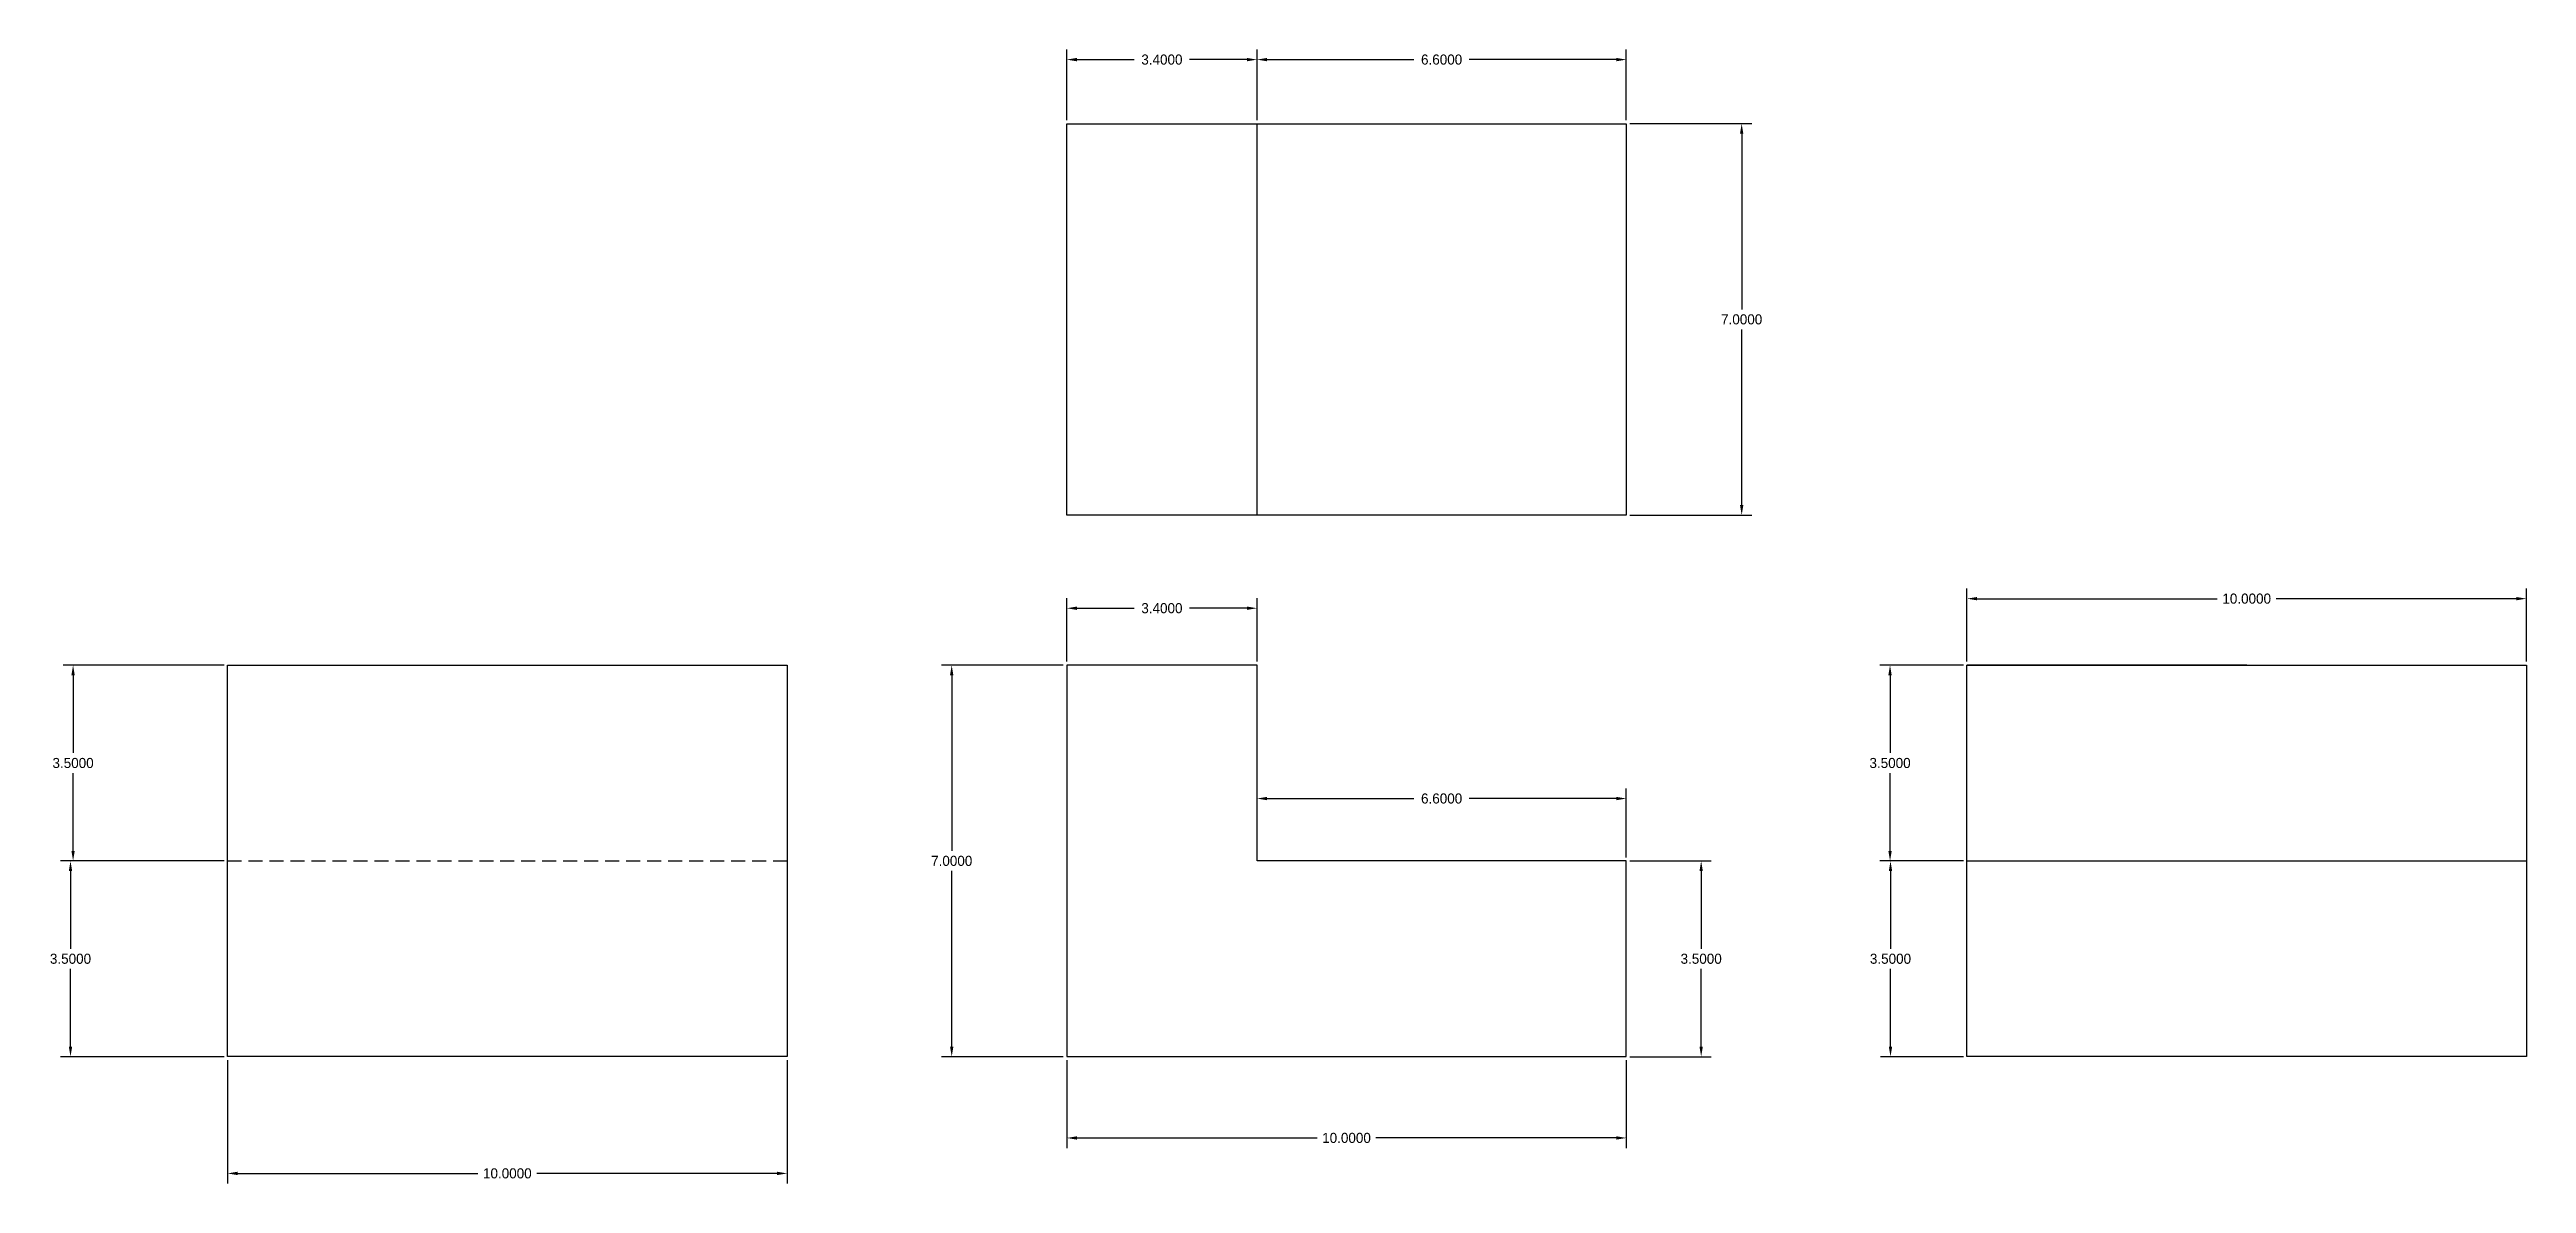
# Model space of a CAD drawing. Header units: inches. Extents: x 33 to 77.2, y 22.9 to 43.1.
import ezdxf

# ---------------------------------------------------------------- set-up
doc = ezdxf.new("R2010")
doc.units = ezdxf.units.IN
doc.header["$MEASUREMENT"] = 0
doc.linetypes.add('HIDDEN', pattern=[0.375, 0.25, -0.125])
doc.dimstyles.get("Standard").update_dxf_attribs({"dimtxt": 0.18, "dimasz": 0.18, "dimexe": 0.18, "dimexo": 0.0625, "dimgap": 0.09, "dimtad": 0, "dimtih": 1, "dimtoh": 1, "dimdec": 4, "dimzin": 0, "dimdsep": 46, "dimtxsty": 'Standard', "dimcen": 0.09, "dimadec": 0, "dimazin": 0, "dimtfac": 1, "dimtdec": 4, "dimtofl": 0, "dimtmove": 0, "dimatfit": 3, "dimfxl": 1, "dimtolj": 1, "dimtzin": 0, "dimarcsym": 0})

# ---------------------------------------------------------------- blocks, each defined once
blk = doc.blocks.new('*D1')
at = {"color": 0, "lineweight": -2}
for p, q in [((51.159, 25.062), (51.159, 23.491)), ((61.159, 25.062), (61.159, 23.491)), ((51.339, 23.671), (55.634, 23.671)), ((60.979, 23.671), (56.684, 23.671))]:
    blk.add_line(p, q, dxfattribs=at)
at = {"color": 0}
for points in [[(51.339, 23.701), (51.339, 23.641), (51.159, 23.671)], [(60.979, 23.701), (60.979, 23.641), (61.159, 23.671)]]:
    blk.add_solid(points, dxfattribs=at)
at = {"layer": 'Defpoints', "color": 0}
for p in [(51.159, 25.124), (61.159, 25.124), (61.159, 23.671)]:
    blk.add_point(p, dxfattribs=at)
at = {"color": 0, "insert": (56.159, 23.671), "char_height": 0.18, "attachment_point": 5}
blk.add_mtext('\\A1;10.0000', dxfattribs=at)
blk = doc.blocks.new('*D2')
at = {"color": 0, "lineweight": -2}
for p, q in [((51.096, 32.124), (48.922, 32.124)), ((49.102, 31.944), (49.102, 28.804)), ((49.102, 25.304), (49.102, 28.444)), ((51.096, 25.124), (48.922, 25.124))]:
    blk.add_line(p, q, dxfattribs=at)
at = {"color": 0}
for points in [[(49.072, 31.944), (49.132, 31.944), (49.102, 32.124)], [(49.072, 25.304), (49.132, 25.304), (49.102, 25.124)]]:
    blk.add_solid(points, dxfattribs=at)
at = {"layer": 'Defpoints', "color": 0}
for p in [(51.159, 32.124), (49.102, 25.124), (51.159, 25.124)]:
    blk.add_point(p, dxfattribs=at)
at = {"color": 0, "insert": (49.102, 28.624), "char_height": 0.18, "attachment_point": 5}
blk.add_mtext('\\A1;7.0000', dxfattribs=at)
blk = doc.blocks.new('*D3')
at = {"color": 0, "lineweight": -2}
for p, q in [((51.159, 32.187), (51.159, 33.322)), ((54.559, 32.187), (54.559, 33.322)), ((51.339, 33.142), (52.364, 33.142)), ((54.379, 33.142), (53.354, 33.142))]:
    blk.add_line(p, q, dxfattribs=at)
at = {"color": 0}
for points in [[(51.339, 33.172), (51.339, 33.112), (51.159, 33.142)], [(54.379, 33.172), (54.379, 33.112), (54.559, 33.142)]]:
    blk.add_solid(points, dxfattribs=at)
at = {"layer": 'Defpoints', "color": 0}
for p in [(54.559, 33.142), (51.159, 32.124), (54.559, 32.124)]:
    blk.add_point(p, dxfattribs=at)
at = {"color": 0, "insert": (52.859, 33.142), "char_height": 0.18, "attachment_point": 5}
blk.add_mtext('\\A1;3.4000', dxfattribs=at)
blk = doc.blocks.new('*D4')
at = {"color": 0, "lineweight": -2}
for p, q in [((54.559, 28.687), (54.559, 29.919)), ((54.739, 29.739), (57.364, 29.739)), ((60.979, 29.739), (58.354, 29.739)), ((61.159, 28.687), (61.159, 29.919))]:
    blk.add_line(p, q, dxfattribs=at)
at = {"color": 0}
for points in [[(54.739, 29.769), (54.739, 29.709), (54.559, 29.739)], [(60.979, 29.769), (60.979, 29.709), (61.159, 29.739)]]:
    blk.add_solid(points, dxfattribs=at)
at = {"layer": 'Defpoints', "color": 0}
for p in [(61.159, 29.739), (54.559, 28.624), (61.159, 28.624)]:
    blk.add_point(p, dxfattribs=at)
at = {"color": 0, "insert": (57.859, 29.739), "char_height": 0.18, "attachment_point": 5}
blk.add_mtext('\\A1;6.6000', dxfattribs=at)
blk = doc.blocks.new('*D5')
at = {"color": 0, "lineweight": -2}
for p, q in [((61.221, 28.624), (62.678, 28.624)), ((62.498, 28.444), (62.498, 27.054)), ((62.498, 25.304), (62.498, 26.694)), ((61.221, 25.124), (62.678, 25.124))]:
    blk.add_line(p, q, dxfattribs=at)
at = {"color": 0}
for points in [[(62.468, 28.444), (62.528, 28.444), (62.498, 28.624)], [(62.468, 25.304), (62.528, 25.304), (62.498, 25.124)]]:
    blk.add_solid(points, dxfattribs=at)
at = {"layer": 'Defpoints', "color": 0}
for p in [(61.159, 28.624), (61.159, 25.124), (62.498, 25.124)]:
    blk.add_point(p, dxfattribs=at)
at = {"color": 0, "insert": (62.498, 26.874), "char_height": 0.18, "attachment_point": 5}
blk.add_mtext('\\A1;3.5000', dxfattribs=at)
blk = doc.blocks.new('*D6')
at = {"color": 0, "lineweight": -2}
for p, q in [((67.249, 32.187), (67.249, 33.493)), ((67.429, 33.313), (71.724, 33.313)), ((77.069, 33.313), (72.774, 33.313)), ((77.249, 32.187), (77.249, 33.493))]:
    blk.add_line(p, q, dxfattribs=at)
at = {"color": 0}
for points in [[(67.429, 33.343), (67.429, 33.283), (67.249, 33.313)], [(77.069, 33.343), (77.069, 33.283), (77.249, 33.313)]]:
    blk.add_solid(points, dxfattribs=at)
at = {"layer": 'Defpoints', "color": 0}
for p in [(77.249, 33.313), (67.249, 32.124), (77.249, 32.124)]:
    blk.add_point(p, dxfattribs=at)
at = {"color": 0, "insert": (72.249, 33.313), "char_height": 0.18, "attachment_point": 5}
blk.add_mtext('\\A1;10.0000', dxfattribs=at)
blk = doc.blocks.new('*D7')
at = {"color": 0, "lineweight": -2}
for p, q in [((67.187, 32.124), (65.694, 32.124)), ((65.874, 31.944), (65.874, 30.554)), ((65.874, 28.804), (65.874, 30.194)), ((67.187, 28.624), (65.694, 28.624))]:
    blk.add_line(p, q, dxfattribs=at)
at = {"color": 0}
for points in [[(65.844, 31.944), (65.904, 31.944), (65.874, 32.124)], [(65.844, 28.804), (65.904, 28.804), (65.874, 28.624)]]:
    blk.add_solid(points, dxfattribs=at)
at = {"layer": 'Defpoints', "color": 0}
for p in [(67.249, 32.124), (65.874, 28.624), (67.249, 28.624)]:
    blk.add_point(p, dxfattribs=at)
at = {"color": 0, "insert": (65.874, 30.374), "char_height": 0.18, "attachment_point": 5}
blk.add_mtext('\\A1;3.5000', dxfattribs=at)
blk = doc.blocks.new('*D8')
at = {"color": 0, "lineweight": -2}
for p, q in [((67.187, 28.624), (65.702, 28.624)), ((65.882, 28.444), (65.882, 27.054)), ((65.882, 25.304), (65.882, 26.694)), ((67.187, 25.124), (65.702, 25.124))]:
    blk.add_line(p, q, dxfattribs=at)
at = {"color": 0}
for points in [[(65.852, 28.444), (65.912, 28.444), (65.882, 28.624)], [(65.852, 25.304), (65.912, 25.304), (65.882, 25.124)]]:
    blk.add_solid(points, dxfattribs=at)
at = {"layer": 'Defpoints', "color": 0}
for p in [(67.249, 28.624), (65.882, 25.124), (67.249, 25.124)]:
    blk.add_point(p, dxfattribs=at)
at = {"color": 0, "insert": (65.882, 26.874), "char_height": 0.18, "attachment_point": 5}
blk.add_mtext('\\A1;3.5000', dxfattribs=at)
blk = doc.blocks.new('*D9')
at = {"color": 0, "lineweight": -2}
for p, q in [((51.159, 41.868), (51.159, 43.131)), ((51.339, 42.951), (52.364, 42.951)), ((54.379, 42.951), (53.354, 42.951)), ((54.559, 41.868), (54.559, 43.131))]:
    blk.add_line(p, q, dxfattribs=at)
at = {"color": 0}
for points in [[(51.339, 42.981), (51.339, 42.921), (51.159, 42.951)], [(54.379, 42.981), (54.379, 42.921), (54.559, 42.951)]]:
    blk.add_solid(points, dxfattribs=at)
at = {"layer": 'Defpoints', "color": 0}
for p in [(54.559, 42.951), (51.159, 41.806), (54.559, 41.806)]:
    blk.add_point(p, dxfattribs=at)
at = {"color": 0, "insert": (52.859, 42.951), "char_height": 0.18, "attachment_point": 5}
blk.add_mtext('\\A1;3.4000', dxfattribs=at)
blk = doc.blocks.new('*D10')
at = {"color": 0, "lineweight": -2}
for p, q in [((54.559, 41.868), (54.559, 43.131)), ((54.739, 42.951), (57.364, 42.951)), ((60.979, 42.951), (58.354, 42.951)), ((61.159, 41.868), (61.159, 43.131))]:
    blk.add_line(p, q, dxfattribs=at)
at = {"color": 0}
for points in [[(54.739, 42.981), (54.739, 42.921), (54.559, 42.951)], [(60.979, 42.981), (60.979, 42.921), (61.159, 42.951)]]:
    blk.add_solid(points, dxfattribs=at)
at = {"layer": 'Defpoints', "color": 0}
for p in [(61.159, 42.951), (54.559, 41.806), (61.159, 41.806)]:
    blk.add_point(p, dxfattribs=at)
at = {"color": 0, "insert": (57.859, 42.951), "char_height": 0.18, "attachment_point": 5}
blk.add_mtext('\\A1;6.6000', dxfattribs=at)
blk = doc.blocks.new('*D11')
at = {"color": 0, "lineweight": -2}
for p, q in [((61.221, 41.806), (63.402, 41.806)), ((63.222, 41.626), (63.222, 38.486)), ((63.222, 34.986), (63.222, 38.126)), ((61.221, 34.806), (63.402, 34.806))]:
    blk.add_line(p, q, dxfattribs=at)
at = {"color": 0}
for points in [[(63.192, 41.626), (63.252, 41.626), (63.222, 41.806)], [(63.192, 34.986), (63.252, 34.986), (63.222, 34.806)]]:
    blk.add_solid(points, dxfattribs=at)
at = {"layer": 'Defpoints', "color": 0}
for p in [(61.159, 41.806), (61.159, 34.806), (63.222, 34.806)]:
    blk.add_point(p, dxfattribs=at)
at = {"color": 0, "insert": (63.222, 38.306), "char_height": 0.18, "attachment_point": 5}
blk.add_mtext('\\A1;7.0000', dxfattribs=at)
blk = doc.blocks.new('*D12')
at = {"color": 0, "lineweight": -2}
for p, q in [((36.096, 32.124), (33.217, 32.124)), ((33.397, 31.944), (33.397, 30.554)), ((33.397, 28.804), (33.397, 30.194)), ((36.096, 28.624), (33.217, 28.624))]:
    blk.add_line(p, q, dxfattribs=at)
at = {"color": 0}
for points in [[(33.367, 31.944), (33.427, 31.944), (33.397, 32.124)], [(33.367, 28.804), (33.427, 28.804), (33.397, 28.624)]]:
    blk.add_solid(points, dxfattribs=at)
at = {"layer": 'Defpoints', "color": 0}
for p in [(36.159, 32.124), (33.397, 28.624), (36.159, 28.624)]:
    blk.add_point(p, dxfattribs=at)
at = {"color": 0, "insert": (33.397, 30.374), "char_height": 0.18, "attachment_point": 5}
blk.add_mtext('\\A1;3.5000', dxfattribs=at)
blk = doc.blocks.new('*D13')
at = {"color": 0, "lineweight": -2}
for p, q in [((36.096, 28.624), (33.171, 28.624)), ((33.351, 28.444), (33.351, 27.054)), ((33.351, 25.304), (33.351, 26.694)), ((36.096, 25.124), (33.171, 25.124))]:
    blk.add_line(p, q, dxfattribs=at)
at = {"color": 0}
for points in [[(33.321, 28.444), (33.381, 28.444), (33.351, 28.624)], [(33.321, 25.304), (33.381, 25.304), (33.351, 25.124)]]:
    blk.add_solid(points, dxfattribs=at)
at = {"layer": 'Defpoints', "color": 0}
for p in [(36.159, 28.624), (33.351, 25.124), (36.159, 25.124)]:
    blk.add_point(p, dxfattribs=at)
at = {"color": 0, "insert": (33.351, 26.874), "char_height": 0.18, "attachment_point": 5}
blk.add_mtext('\\A1;3.5000', dxfattribs=at)
blk = doc.blocks.new('*D14')
at = {"color": 0, "lineweight": -2}
for p, q in [((36.159, 25.062), (36.159, 22.857)), ((46.159, 25.062), (46.159, 22.857)), ((36.339, 23.037), (40.634, 23.037)), ((45.979, 23.037), (41.684, 23.037))]:
    blk.add_line(p, q, dxfattribs=at)
at = {"color": 0}
for points in [[(36.339, 23.067), (36.339, 23.007), (36.159, 23.037)], [(45.979, 23.067), (45.979, 23.007), (46.159, 23.037)]]:
    blk.add_solid(points, dxfattribs=at)
at = {"layer": 'Defpoints', "color": 0}
for p in [(36.159, 25.124), (46.159, 25.124), (46.159, 23.037)]:
    blk.add_point(p, dxfattribs=at)
at = {"color": 0, "insert": (41.159, 23.037), "char_height": 0.18, "attachment_point": 5}
blk.add_mtext('\\A1;10.0000', dxfattribs=at)

msp = doc.modelspace()

# ---------------------------------------------------------------- linework, layer by layer
for p, q in [((51.15878, 34.80572), (51.15878, 41.80572)), ((51.15878, 41.80572), (61.15878, 41.80572)), ((54.55878, 34.80572), (54.55878, 41.80572)), ((61.15878, 41.80572), (61.15878, 34.80572)), ((61.15878, 34.80572), (51.15878, 34.80572)), ((36.15878, 25.12445), (36.15878, 32.12445)), ((36.15878, 32.12445), (46.15878, 32.12445)), ((46.15878, 32.12445), (46.15878, 25.12445)), ((51.15878, 32.12445), (51.15878, 25.12445)), ((54.55878, 32.12445), (51.15878, 32.12445)), ((54.55878, 28.62445), (54.55878, 32.12445)), ((72.2495, 32.12445), (67.2495, 32.12445)), ((67.2495, 32.12445), (77.2495, 32.12445)), ((67.2495, 25.12445), (67.2495, 32.12445)), ((77.2495, 32.12445), (77.2495, 25.12445)), ((61.15878, 28.62445), (54.55878, 28.62445)), ((61.15878, 25.12445), (61.15878, 28.62445)), ((67.2495, 28.62445), (77.2495, 28.62445)), ((46.15878, 25.12445), (36.15878, 25.12445)), ((51.15878, 25.12445), (61.15878, 25.12445)), ((77.2495, 25.12445), (67.2495, 25.12445))]:
    msp.add_line(p, q)
at = {"linetype": 'HIDDEN'}
msp.add_line((36.15878, 28.62445), (46.15878, 28.62445), dxfattribs=at)

# ---------------------------------------------------------------- dimensions: what is measured, and where the dimension line sits
for base, p1, p2, picture, middle in [((54.55878, 42.9514), (51.15878, 41.80572), (54.55878, 41.80572), '*D9', (52.85878, 42.9514)), ((61.15878, 42.9514), (54.55878, 41.80572), (61.15878, 41.80572), '*D10', (57.85878, 42.9514)), ((54.55878, 33.14199), (51.15878, 32.12445), (54.55878, 32.12445), '*D3', (52.85878, 33.14199)), ((77.2495, 33.313), (67.2495, 32.12445), (77.2495, 32.12445), '*D6', (72.2495, 33.313)), ((61.15878, 29.73886), (54.55878, 28.62445), (61.15878, 28.62445), '*D4', (57.85878, 29.73886)), ((46.15878, 23.03712), (36.15878, 25.12445), (46.15878, 25.12445), '*D14', (41.15878, 23.03712)), ((61.15878, 23.6706), (51.15878, 25.12445), (61.15878, 25.12445), '*D1', (56.15878, 23.6706))]:
    dim = msp.add_linear_dim(base=base, p1=p1, p2=p2, dimstyle='Standard')
    dim.commit()
    dim.dimension.update_dxf_attribs({"geometry": picture, "text_midpoint": middle})
for base, p1, p2, picture, middle in [((63.22204, 34.80572), (61.15878, 41.80572), (61.15878, 34.80572), '*D11', (63.22204, 38.30572)), ((33.39675, 28.62445), (36.15878, 32.12445), (36.15878, 28.62445), '*D12', (33.39675, 30.37445)), ((49.10168, 25.12445), (51.15878, 32.12445), (51.15878, 25.12445), '*D2', (49.10168, 28.62445)), ((65.87448, 28.62445), (67.2495, 32.12445), (67.2495, 28.62445), '*D7', (65.87448, 30.37445)), ((33.35111, 25.12445), (36.15878, 28.62445), (36.15878, 25.12445), '*D13', (33.35111, 26.87445)), ((62.49778, 25.12445), (61.15878, 28.62445), (61.15878, 25.12445), '*D5', (62.49778, 26.87445)), ((65.88155, 25.12445), (67.2495, 28.62445), (67.2495, 25.12445), '*D8', (65.88155, 26.87445))]:
    dim = msp.add_linear_dim(base=base, p1=p1, p2=p2, angle=90, dimstyle='Standard')
    dim.commit()
    dim.dimension.update_dxf_attribs({"geometry": picture, "text_midpoint": middle})

doc.saveas('drawing.dxf')
